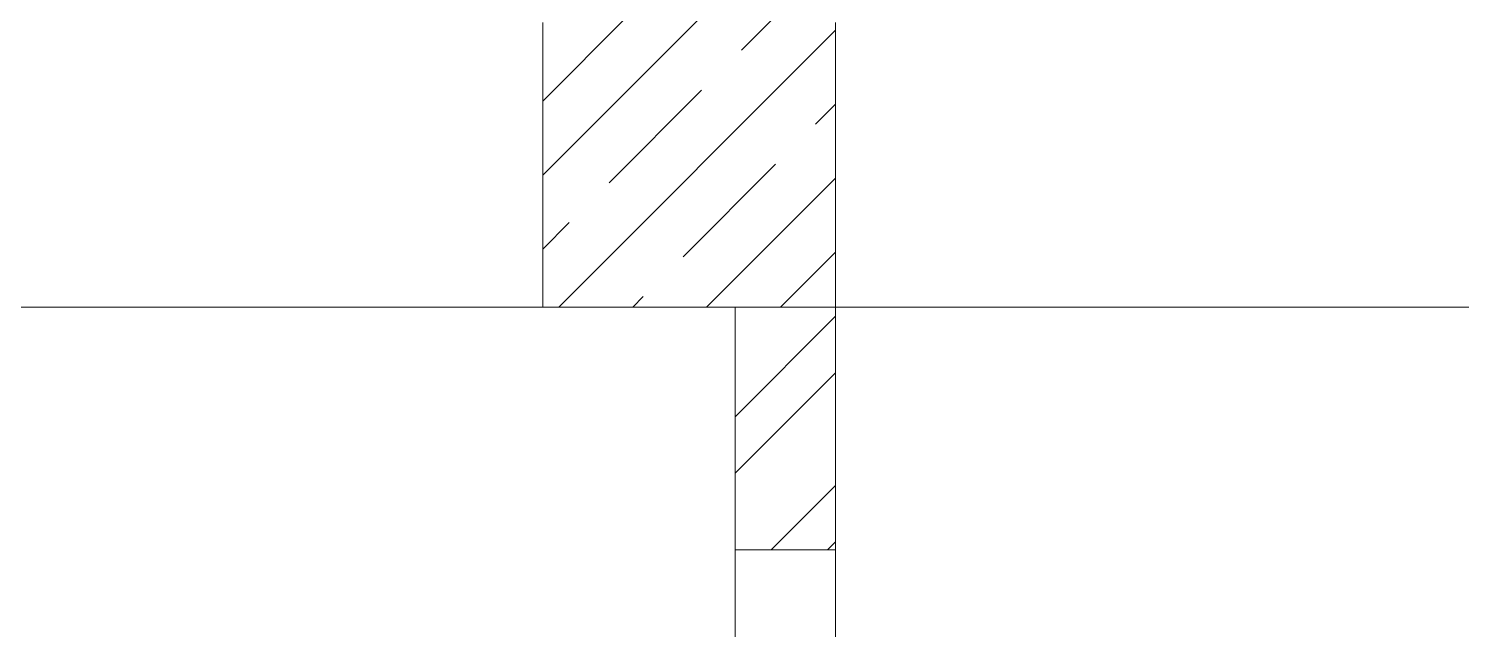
# Model space of a CAD drawing. Header units: millimetres. Extents: x 53645 to 137188, y 78097 to 135533.
# Drawn here: x 64932 to 66644, y 108875 to 109593 of the extents above; entities that cross this region are included whole.
import ezdxf

# ---------------------------------------------------------------- set-up
doc = ezdxf.new("R2010")
doc.units = ezdxf.units.MM
doc.layers.add('hatch', color=7, linetype='Continuous', lineweight=5)
doc.layers.add('Wall2', color=5, linetype='Continuous', lineweight=5)

msp = doc.modelspace()

# ---------------------------------------------------------------- linework, layer by layer
at = {"layer": 'hatch', "color": 251, "ltscale": 100}
for points in [[(65546.5, 109417.5), (65888.9, 109760)], [(65784, 109566.7), (65894.5, 109677.2)], [(65546.5, 109505.9), (65647.9, 109607.4)], [(65565.7, 109260), (65896.5, 109590.7)], [(65625.8, 109408.5), (65736.3, 109519)], [(65872.4, 109478.3), (65896.5, 109502.4)], [(65714.2, 109320.1), (65824.7, 109430.6)], [(65742.4, 109260), (65896.5, 109414)], [(65546.5, 109329.1), (65578.1, 109360.8)], [(65830.8, 109260), (65896.5, 109325.6)], [(65654.1, 109260), (65666.5, 109272.4)], [(65776.5, 109259.9), (65896.5, 109260)], [(65776.5, 109128.9), (65896.5, 109248.9)], [(65776.5, 109061.5), (65896.5, 109181.5)], [(65819.6, 108969.9), (65896.5, 109046.8)], [(65887, 108969.9), (65896.5, 108979.5)]]:
    msp.add_lwpolyline(points, dxfattribs=at)
at = {"layer": 'Wall2', "ltscale": 100}
for points in [[(65546.5, 109260), (65546.5, 109600)], [(65896.5, 109600), (65896.5, 109260)], [(65776.5, 109260), (65546.5, 109260)], [(65776.5, 108969.9), (65776.5, 109259.9)], [(65896.5, 109260), (65896.5, 108969.9)], [(65896.5, 108969.9), (65776.5, 108969.9)]]:
    msp.add_lwpolyline(points, dxfattribs=at)
at = {"layer": 'Wall2', "color": 4, "linetype": 'Continuous', "lineweight": 0, "ltscale": 100}
msp.add_lwpolyline([(74546.5, 109260), (61496.4, 109260)], dxfattribs=at)
msp.add_lwpolyline([(65776.5, 108969.9), (65896.5, 108969.9), (65896.5, 106869.9), (65776.5, 106869.9)], close=True, dxfattribs=at)

doc.saveas('drawing.dxf')
